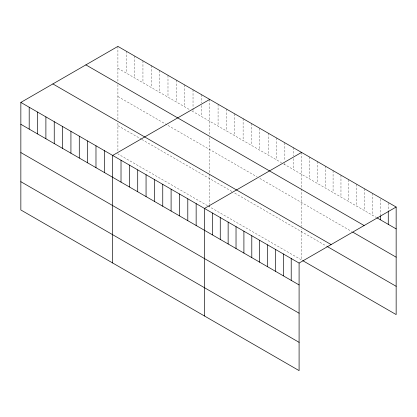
<?xml version="1.0" encoding="UTF-8"?>
<svg xmlns="http://www.w3.org/2000/svg" width="417" height="417" viewBox="0 0 417 417"><rect width="100%" height="100%" fill="white"/><g stroke="black" fill="none" stroke-linecap="round" stroke-linejoin="round"><path stroke-width="0.31" stroke-dasharray="2.08 1.56" d="M117.907 68.258L189.693 109.702M191.919 110.985L281.511 162.713M283.737 164.001L376.442 217.518M117.907 96.53L166.878 124.803M167.988 125.444L257.028 176.85M259.812 178.455L351.667 231.487M117.907 125.663L141.28 139.153M141.832 139.476L231.988 191.523M234.766 193.128L326.323 245.988M207.499 205.664L117.907 153.936L117.907 152.049M208.057 205.982L301.548 259.958L301.548 229.095M388.269 203.121L388.269 210.84M380.382 199.211L380.382 215.292M372.501 193.379L372.501 215.245M364.614 188.823L364.614 210.694M356.733 184.272L356.733 206.139M348.847 179.722L348.847 201.588M340.965 175.171L340.965 197.038M333.079 170.621L333.079 192.487M325.197 166.065L325.197 187.937M317.316 161.515L317.316 183.381M309.43 156.964L309.43 178.83M301.548 152.413L301.548 188.103M301.548 188.729L301.548 226.504M293.198 147.592L293.198 155.953M293.198 158.528L293.198 169.458M284.853 142.776L284.853 160.78M284.853 163.355L284.853 164.642M276.502 137.954L276.502 159.82M268.157 133.132L268.157 155.004M259.812 128.316L259.812 150.183M251.461 123.495L251.461 145.366M243.116 118.678L243.116 140.545M234.766 113.857L234.766 135.723M226.421 109.04L226.421 130.907M218.075 104.219L218.075 126.085M209.725 99.402L209.725 135.092M209.725 137.605L209.725 173.493M209.725 174.139L209.725 204.434M209.725 205.06L209.725 206.947M201.38 94.581L201.38 102.942M201.38 105.517L201.38 116.447M193.029 89.759L193.029 107.768M193.029 108.415L193.029 111.631M184.684 84.943L184.684 106.809M176.339 80.121L176.339 101.993M167.988 75.305L167.988 97.171M159.643 70.483L159.643 92.35M151.293 65.667L151.293 87.534M142.948 60.846L142.948 82.712M134.602 56.024L134.602 77.896M126.252 51.208L126.252 73.074M117.907 46.386L117.907 82.076M117.907 84.594L117.907 120.482M117.907 123.072L117.907 151.423"/><path stroke-width="0.63" d="M20.85 102.42L299.093 263.064L299.093 370.614L20.85 209.97L20.85 102.42L117.907 46.386L396.15 207.03L396.15 314.58L302.674 260.609M209.725 99.402L112.668 155.437L112.668 262.981M301.548 152.413L204.492 208.448L204.492 315.992M299.093 263.064L396.15 207.03M377.004 217.846L396.15 228.897M85.876 64.88L364.119 225.524M352.792 232.139L396.15 257.174M52.881 83.932L331.124 244.576M326.886 246.317L396.15 286.302M20.85 124.292L299.093 284.931M20.85 152.565L299.093 313.209M20.85 181.697L299.093 342.336M388.269 211.482L388.269 224.346M380.382 215.938L380.382 219.795M291.212 258.514L291.212 280.38M283.325 253.963L283.325 275.83M275.444 249.413L275.444 271.279M267.558 244.857L267.558 266.729M259.676 240.307L259.676 262.173M251.795 235.756L251.795 257.623M243.909 231.206L243.909 253.072M236.027 226.655L236.027 248.522M228.141 222.099L228.141 243.971M220.259 217.549L220.259 239.415M212.373 212.998L212.373 234.865M196.146 203.626L196.146 225.493M187.796 198.81L187.796 220.676M179.451 193.988L179.451 215.855M171.1 189.167L171.1 211.038M162.755 184.35L162.755 206.217M154.41 179.529L154.41 201.401M146.059 174.713L146.059 196.579M137.714 169.891L137.714 191.757M129.364 165.075L129.364 186.941M121.019 160.253L121.019 182.12M104.323 150.615L104.323 172.482M95.978 145.794L95.978 167.665M87.627 140.977L87.627 162.844M79.282 136.156L79.282 158.027M70.932 131.339L70.932 153.206M62.586 126.518L62.586 148.384M54.241 121.701L54.241 143.568M45.891 116.88L45.891 138.746M37.546 112.058L37.546 133.93M29.195 107.242L29.195 129.108"/></g></svg>
